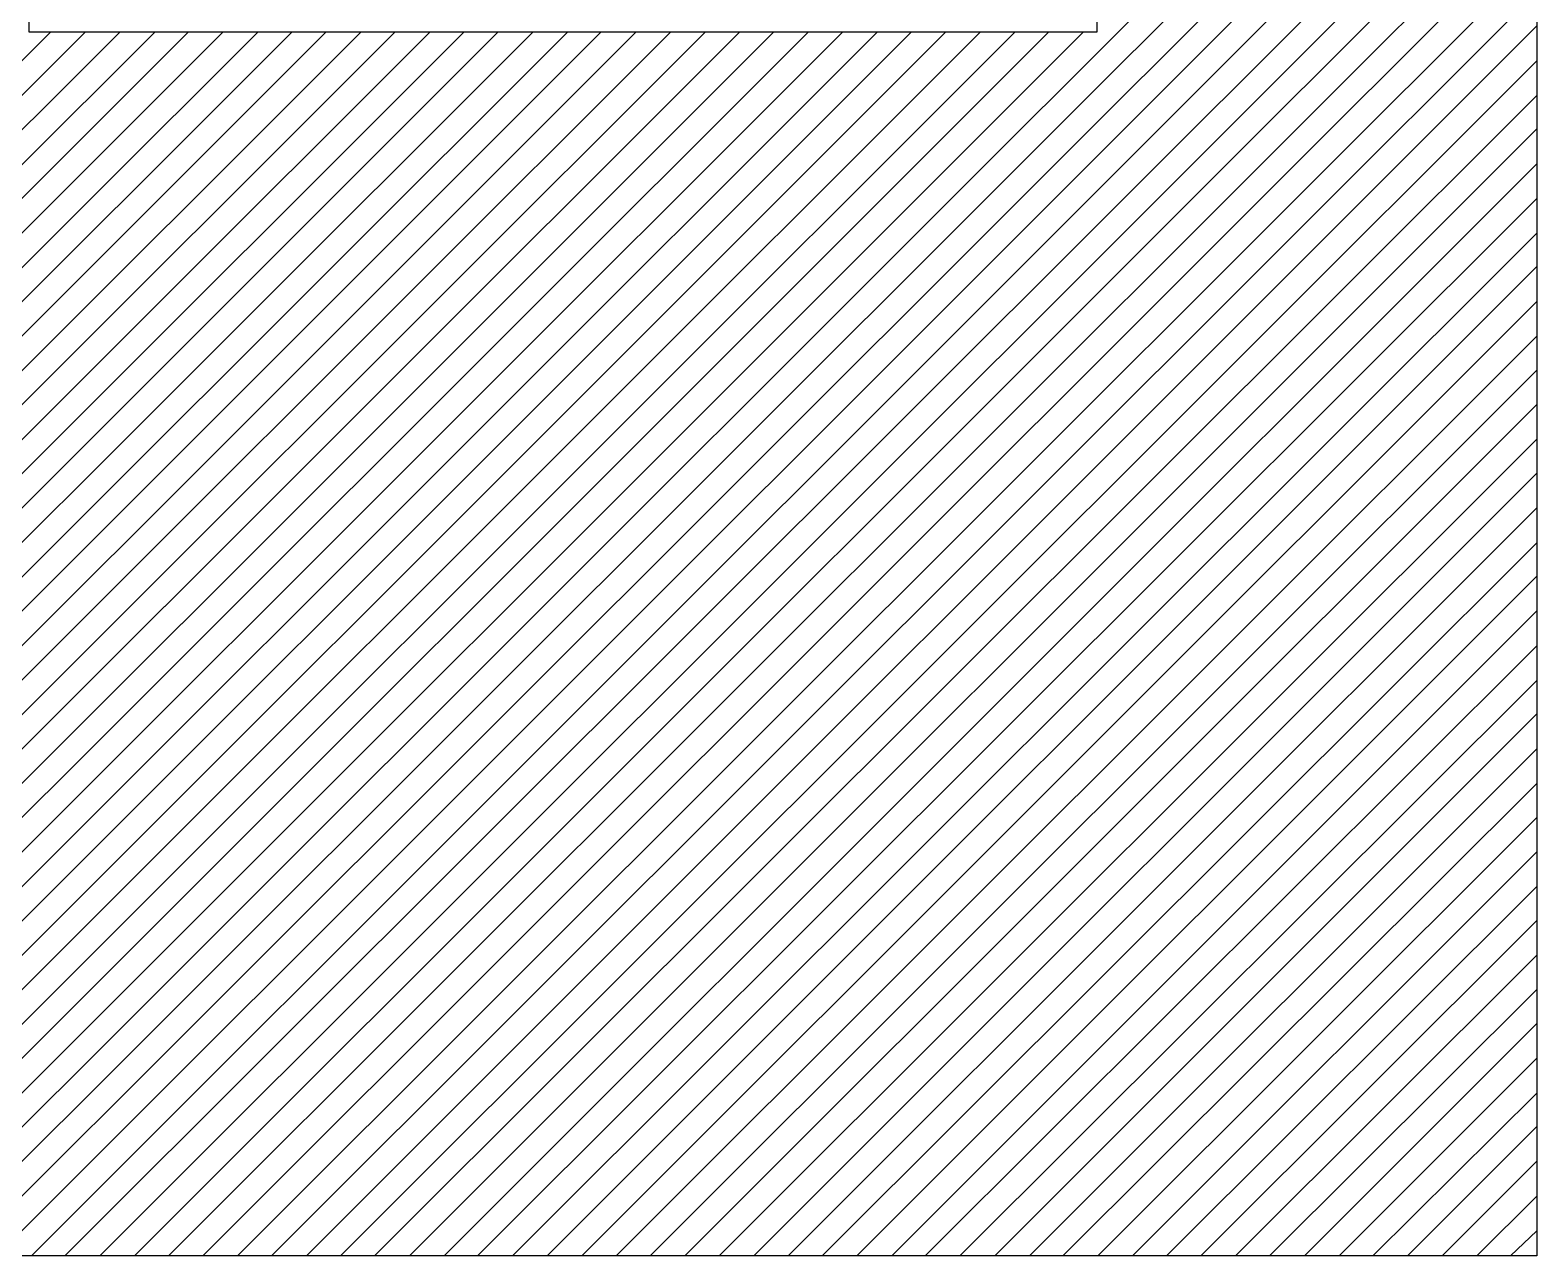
# Model space of a CAD drawing. Header units: millimetres. Extents: x 3240 to 3412, y 1366 to 1426.
# Drawn here: x 3311.44 to 3319.18, y 1404.05 to 1410.35 of the extents above; entities that cross this region are included whole.
import ezdxf

# ---------------------------------------------------------------- set-up
doc = ezdxf.new("R2010")
doc.units = ezdxf.units.MM

msp = doc.modelspace()

# ---------------------------------------------------------------- linework, layer by layer
at = {"color": 7, "linetype": 'Continuous', "lineweight": -2, "true_color": 0x000007}
msp.add_lwpolyline([(3309.1709, 1414.0488), (3319.177, 1414.0488), (3319.177, 1404.0493), (3309.1709, 1404.0493)], close=True, dxfattribs=at)
msp.add_lwpolyline([(3311.4301, 1413.9032), (3311.4301, 1410.3407), (3316.9177, 1410.3407), (3316.9177, 1413.9032)], dxfattribs=at)
at = {"color": 254, "linetype": 'Continuous', "lineweight": 5, "true_color": 0xdddddd}
for points in [[(3310.7322, 1404.0493), (3319.177, 1412.4908), (3319.177, 1412.4908)], [(3310.9075, 1404.0493), (3319.177, 1412.3122), (3319.177, 1412.3122)], [(3311.0861, 1404.0493), (3319.177, 1412.1335), (3319.177, 1412.1335)], [(3311.2647, 1404.0493), (3319.177, 1411.9615), (3319.177, 1411.9615)], [(3311.4433, 1404.0493), (3319.177, 1411.7829), (3319.177, 1411.7829)], [(3311.6153, 1404.0493), (3319.177, 1411.6043), (3319.177, 1411.6043)], [(3311.794, 1404.0493), (3319.177, 1411.429), (3319.177, 1411.429)], [(3311.9726, 1404.0493), (3319.177, 1411.2537), (3319.177, 1411.2537)], [(3312.1479, 1404.0493), (3319.177, 1411.0751), (3319.177, 1411.0751)], [(3312.3232, 1404.0493), (3319.177, 1410.8997), (3319.177, 1410.8997)], [(3312.5018, 1404.0493), (3319.177, 1410.7211), (3319.177, 1410.7211)], [(3312.6771, 1404.0493), (3319.177, 1410.5458), (3319.177, 1410.5458)], [(3312.8558, 1404.0493), (3319.177, 1410.3705), (3319.177, 1410.3705)], [(3309.1709, 1407.969), (3311.5426, 1410.3407), (3311.5426, 1410.3407)], [(3309.1709, 1407.7937), (3311.7212, 1410.3407), (3311.7212, 1410.3407)], [(3309.1709, 1407.6184), (3311.8998, 1410.3407), (3311.8998, 1410.3407)], [(3309.1709, 1407.4398), (3312.0784, 1410.3407), (3312.0784, 1410.3407)], [(3309.1709, 1407.2612), (3312.2504, 1410.3407), (3312.2504, 1410.3407)], [(3309.1709, 1407.0825), (3312.4291, 1410.3407), (3312.4291, 1410.3407)], [(3309.1709, 1406.9105), (3312.6077, 1410.3407), (3312.6077, 1410.3407)], [(3309.1709, 1406.7319), (3312.783, 1410.3407), (3312.783, 1410.3407)], [(3309.1709, 1406.5533), (3312.9583, 1410.3407), (3312.9583, 1410.3407)], [(3309.1709, 1406.378), (3313.1369, 1410.3407), (3313.1369, 1410.3407)], [(3309.1709, 1406.2027), (3313.3122, 1410.3407), (3313.3122, 1410.3407)], [(3309.1709, 1406.024), (3313.4909, 1410.3407), (3313.4909, 1410.3407)], [(3309.1709, 1405.8487), (3313.6662, 1410.3407), (3313.6662, 1410.3407)], [(3309.1709, 1405.6701), (3313.8415, 1410.3407), (3313.8415, 1410.3407)], [(3309.1709, 1405.4948), (3314.0201, 1410.3407), (3314.0201, 1410.3407)], [(3309.1709, 1405.3195), (3314.1987, 1410.3407), (3314.1987, 1410.3407)], [(3309.1709, 1405.1409), (3314.3707, 1410.3407), (3314.3707, 1410.3407)], [(3309.1709, 1404.9622), (3314.5494, 1410.3407), (3314.5494, 1410.3407)], [(3309.1709, 1404.7902), (3314.728, 1410.3407), (3314.728, 1410.3407)], [(3309.1709, 1404.6116), (3314.9066, 1410.3407), (3314.9066, 1410.3407)], [(3309.1709, 1404.433), (3315.0819, 1410.3407), (3315.0819, 1410.3407)], [(3309.1709, 1404.2544), (3315.2572, 1410.3407), (3315.2572, 1410.3407)], [(3309.1709, 1404.0824), (3315.4358, 1410.3407), (3315.4358, 1410.3407)], [(3309.3164, 1404.0493), (3315.6112, 1410.3407), (3315.6112, 1410.3407)], [(3309.495, 1404.0493), (3315.7898, 1410.3407), (3315.7898, 1410.3407)], [(3309.6737, 1404.0493), (3315.9651, 1410.3407), (3315.9651, 1410.3407)], [(3309.849, 1404.0493), (3316.1404, 1410.3407), (3316.1404, 1410.3407)], [(3310.0243, 1404.0493), (3316.319, 1410.3407), (3316.319, 1410.3407)], [(3310.2029, 1404.0493), (3316.4977, 1410.3407), (3316.4977, 1410.3407)], [(3310.3782, 1404.0493), (3316.6697, 1410.3407), (3316.6697, 1410.3407)], [(3310.5569, 1404.0493), (3316.8483, 1410.3407), (3316.8483, 1410.3407)], [(3313.0311, 1404.0493), (3319.177, 1410.1919), (3319.177, 1410.1919)], [(3313.2064, 1404.0493), (3319.177, 1410.0132), (3319.177, 1410.0132)], [(3313.385, 1404.0493), (3319.177, 1409.8412), (3319.177, 1409.8412)], [(3313.5636, 1404.0493), (3319.177, 1409.6626), (3319.177, 1409.6626)], [(3313.7356, 1404.0493), (3319.177, 1409.484), (3319.177, 1409.484)], [(3313.9143, 1404.0493), (3319.177, 1409.3054), (3319.177, 1409.3054)], [(3314.0929, 1404.0493), (3319.177, 1409.1334), (3319.177, 1409.1334)], [(3314.2715, 1404.0493), (3319.177, 1408.9548), (3319.177, 1408.9548)], [(3314.4468, 1404.0493), (3319.177, 1408.7761), (3319.177, 1408.7761)], [(3314.6221, 1404.0493), (3319.177, 1408.6008), (3319.177, 1408.6008)], [(3314.8008, 1404.0493), (3319.177, 1408.4255), (3319.177, 1408.4255)], [(3314.9761, 1404.0493), (3319.177, 1408.2469), (3319.177, 1408.2469)], [(3315.1547, 1404.0493), (3319.177, 1408.0716), (3319.177, 1408.0716)], [(3315.33, 1404.0493), (3319.177, 1407.893), (3319.177, 1407.893)], [(3315.5053, 1404.0493), (3319.177, 1407.7143), (3319.177, 1407.7143)], [(3315.6839, 1404.0493), (3319.177, 1407.5423), (3319.177, 1407.5423)], [(3315.8626, 1404.0493), (3319.177, 1407.3637), (3319.177, 1407.3637)], [(3316.0346, 1404.0493), (3319.177, 1407.1851), (3319.177, 1407.1851)], [(3316.2132, 1404.0493), (3319.177, 1407.0065), (3319.177, 1407.0065)], [(3316.3918, 1404.0493), (3319.177, 1406.8345), (3319.177, 1406.8345)], [(3316.5704, 1404.0493), (3319.177, 1406.6558), (3319.177, 1406.6558)], [(3316.7424, 1404.0493), (3319.177, 1406.4772), (3319.177, 1406.4772)], [(3316.921, 1404.0493), (3319.177, 1406.3019), (3319.177, 1406.3019)], [(3317.0997, 1404.0493), (3319.177, 1406.1266), (3319.177, 1406.1266)], [(3317.275, 1404.0493), (3319.177, 1405.948), (3319.177, 1405.948)], [(3317.4503, 1404.0493), (3319.177, 1405.7727), (3319.177, 1405.7727)], [(3317.6289, 1404.0493), (3319.177, 1405.594), (3319.177, 1405.594)], [(3317.8042, 1404.0493), (3319.177, 1405.4187), (3319.177, 1405.4187)], [(3317.9829, 1404.0493), (3319.177, 1405.2434), (3319.177, 1405.2434)], [(3318.1615, 1404.0493), (3319.177, 1405.0648), (3319.177, 1405.0648)], [(3318.3335, 1404.0493), (3319.177, 1404.8862), (3319.177, 1404.8862)], [(3318.5121, 1404.0493), (3319.177, 1404.7142), (3319.177, 1404.7142)], [(3318.6907, 1404.0493), (3319.177, 1404.5355), (3319.177, 1404.5355)], [(3318.8693, 1404.0493), (3319.177, 1404.3569), (3319.177, 1404.3569)], [(3319.0413, 1404.0493), (3319.177, 1404.1783), (3319.177, 1404.1783)]]:
    msp.add_lwpolyline(points, dxfattribs=at)

doc.saveas('drawing.dxf')
